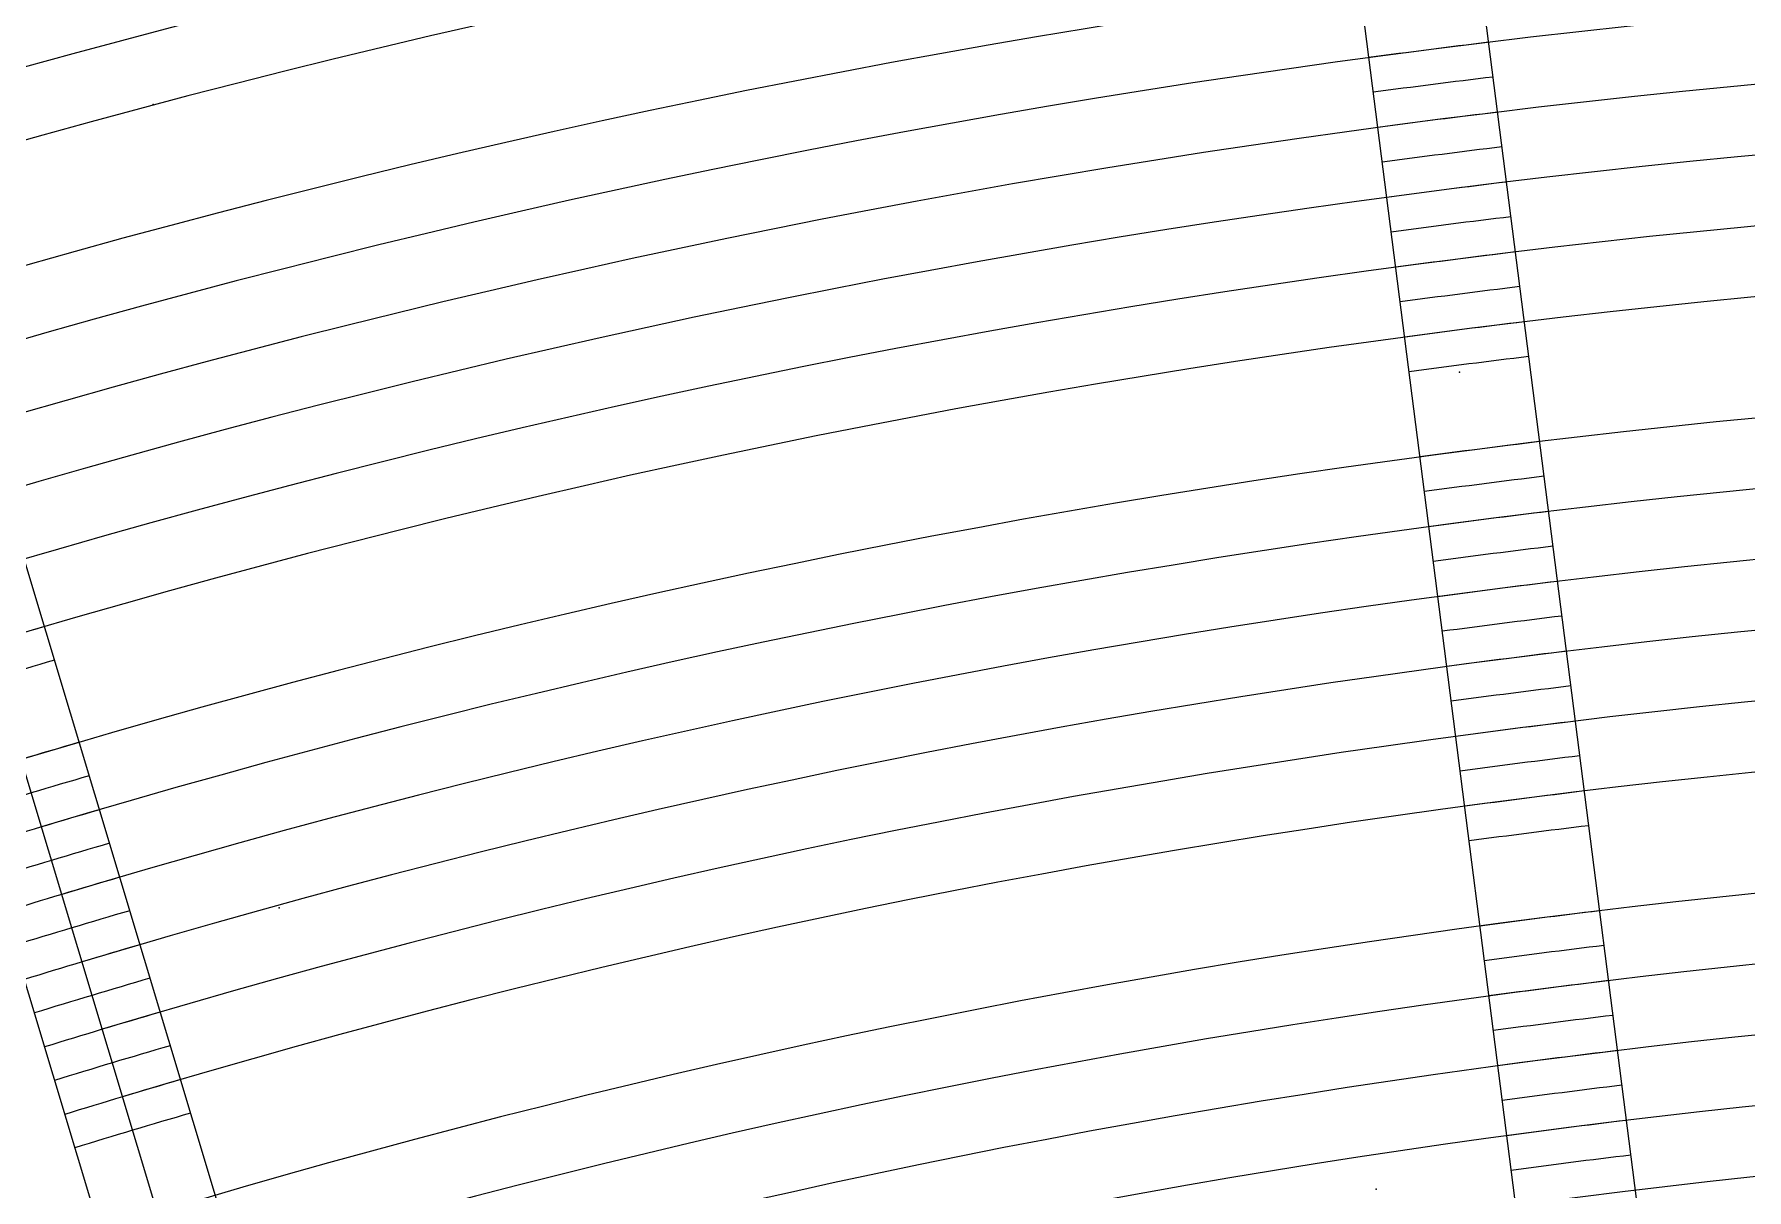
# Model space of a CAD drawing. Extents: x 60675 to 406257, y -6788 to 756297.
# Drawn here: x 392915.1 to 393085.4, y 755253.2 to 755368 of the extents above; entities that cross this region are included whole.
import ezdxf

# ---------------------------------------------------------------- set-up
doc = ezdxf.new("R2010")
doc.units = 0
doc.layers.add('CENTERLINE', color=7, linetype='CONTINUOUS')
doc.layers.add('POINTS', color=7, linetype='CONTINUOUS')
doc.layers.add('elevation', color=33, linetype='CONTINUOUS', lineweight=25)
doc.layers.add('Wind&door', color=141, linetype='CONTINUOUS', lineweight=30)

msp = doc.modelspace()

# ---------------------------------------------------------------- linework, layer by layer
at = {"layer": 'CENTERLINE', "color": 1}
msp.add_lwpolyline([(392955.06317, 755158.791), (392800.8956, 755671.7552)], dxfattribs=at)
at = {"layer": 'elevation', "ltscale": 0.05}
for points in [[(393081.59496, 755196.13395), (393014.98138, 755716.79232)], [(393069.69084, 755194.61997), (393003.0784, 755715.26944)], [(392957.72149, 755170.79197), (392806.64169, 755673.48214)], [(392946.2267, 755167.34667), (392795.14949, 755670.02825)]]:
    msp.add_lwpolyline(points, dxfattribs=at)
for centre, radius, start, end in [((393173.17327, 754433.06983, 13169.80587), 941.01877, 96.92554867, 97.65619724), ((393173.04139, 754429.55027, 13169.80587), 941.01877, 96.89038717, 97.62103587), ((393173.17327, 754433.06983, 13169.80587), 934.01877, 96.92281071, 97.6589352), ((393173.04139, 754429.55027, 13169.80587), 934.01877, 96.88738568, 97.6235103), ((393173.17327, 754433.06983, 13169.80587), 927.01877, 96.9200314, 97.66171451), ((393173.04139, 754429.55027, 13169.80587), 927.01877, 96.88433886, 97.62602211), ((393173.17327, 754433.06983, 13169.80587), 920.01877, 96.9172098, 97.66453611), ((393173.04139, 754429.55027, 13169.80587), 920.01877, 96.88124568, 97.62857213), ((393173.17327, 754433.06983, 13169.80587), 913.01877, 96.91434493, 97.66740098), ((393173.04139, 754429.55027, 13169.80587), 913.01877, 96.87810506, 97.63116126), ((393173.17327, 754433.06983, 13169.80587), 901.01877, 96.90933016, 97.67241575), ((393173.04139, 754429.55027, 13169.80587), 901.01877, 96.87260761, 97.63569336), ((393173.17327, 754433.06983, 13169.80587), 894.01877, 96.90634271, 97.6754032), ((393173.04139, 754429.55027, 13169.80587), 894.01877, 96.86933262, 97.63839327), ((393173.17327, 754433.06983, 13169.80587), 887.01877, 96.9033081, 97.67843781), ((393173.04139, 754429.55027, 13169.80587), 887.01877, 96.86600593, 97.6411358), ((393173.17327, 754433.06983, 13169.80587), 913.01877, 106.35123193, 107.10428798), ((393173.17327, 754433.06983, 13169.80587), 880.01877, 96.90022522, 97.68152069), ((393173.62024, 754429.57628, 13169.80587), 913.01877, 106.31499206, 107.06804826), ((393173.04139, 754429.55027, 13169.80587), 880.01877, 96.86262631, 97.64392196), ((393173.17327, 754433.06983, 13169.80587), 873.01877, 96.89709289, 97.68465301), ((393173.17327, 754433.06983, 13169.80587), 901.01877, 106.34621716, 107.10930275), ((393173.04139, 754429.55027, 13169.80587), 873.01877, 96.8591925, 97.6467528), ((393173.62024, 754429.57628, 13169.80587), 901.01877, 106.30949462, 107.07258036), ((393173.17327, 754433.06983, 13169.80587), 866.01877, 96.89390993, 97.68783598), ((393173.17327, 754433.06983, 13169.80587), 894.01877, 106.34322971, 107.1122902), ((393173.04139, 754429.55027, 13169.80587), 866.01877, 96.85570317, 97.6496294), ((393173.62024, 754429.57628, 13169.80587), 894.01877, 106.30621962, 107.07528027), ((393173.17327, 754433.06983, 13169.80587), 887.01877, 106.3401951, 107.11532481), ((393173.62024, 754429.57628, 13169.80587), 887.01877, 106.30289293, 107.0780228), ((393173.17327, 754433.06983, 13169.80587), 854.01877, 96.88833203, 97.69341388), ((393173.17327, 754433.06983, 13169.80587), 880.01877, 106.33711222, 107.11840769), ((393173.04139, 754429.55027, 13169.80587), 854.01877, 96.84958839, 97.65467043), ((393173.62024, 754429.57628, 13169.80587), 880.01877, 106.29951331, 107.08080896), ((393173.17327, 754433.06983, 13169.80587), 847.01877, 96.88500526, 97.69674064), ((393173.17327, 754433.06983, 13169.80587), 873.01877, 106.33397989, 107.12154002), ((393173.04139, 754429.55027, 13169.80587), 847.01877, 96.84594142, 97.65767699), ((393173.62024, 754429.57628, 13169.80587), 873.01877, 106.2960795, 107.0836398), ((393173.17327, 754433.06983, 13169.80587), 840.01877, 96.88162305, 97.70012286), ((393173.17327, 754433.06983, 13169.80587), 866.01877, 106.33079693, 107.12472297), ((393173.04139, 754429.55027, 13169.80587), 840.01877, 96.84223366, 97.66073367), ((393173.62024, 754429.57628, 13169.80587), 866.01877, 106.29259018, 107.0865164), ((393173.17327, 754433.06983, 13169.80587), 833.01877, 96.87818399, 97.70356192), ((393173.04139, 754429.55027, 13169.80587), 833.01877, 96.83846359, 97.66384171)]:
    msp.add_arc(centre, radius, start, end, dxfattribs=at)
at = {"layer": 'POINTS', "linetype": 'Continuous'}
for p in [(392926.93914, 755361.0512, 13033.5), (393056.83088, 755334.45825, 13026.43), (392939.48113, 755281.22897, 13012.41), (393048.54375, 755253.26166, 13002.61)]:
    msp.add_point(p, dxfattribs=at)
at = {"layer": 'Wind&door', "color": 1, "lineweight": -3}
for radius in [995.01877, 988.01877, 981.01877, 974.01877, 967.01877, 960.01877, 948.01877, 941.01877, 934.01877, 927.01877, 920.01877, 913.01877, 901.01877, 894.01877, 887.01877, 880.01877, 873.01877, 866.01877, 854.01877, 847.01877, 840.01877, 833.01877, 826.01877]:
    msp.add_arc((393173.17327, 754433.06983, 13169.80587), radius, 68.98021218, 106.7277597, dxfattribs=at)

doc.saveas('drawing.dxf')
